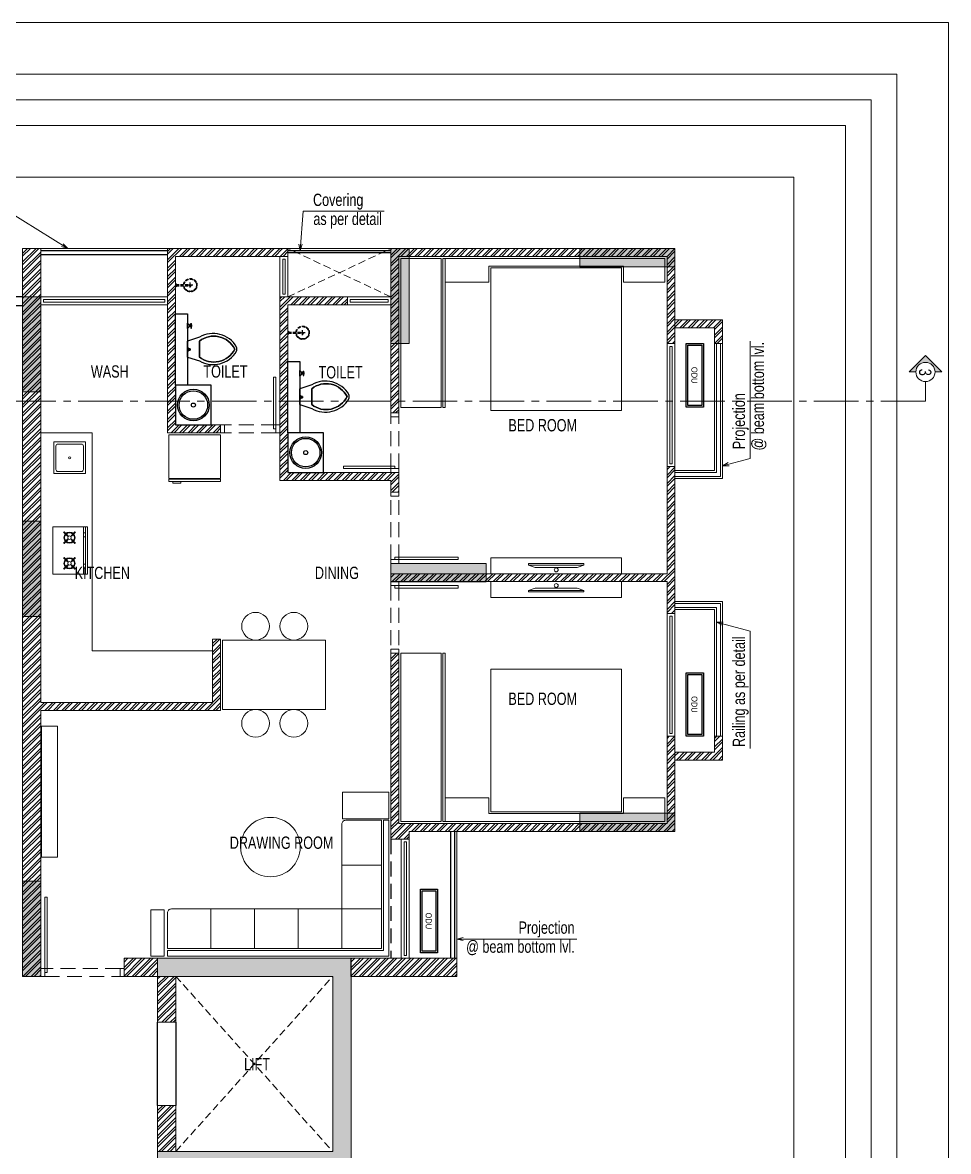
# Model space of a CAD drawing. Header units: inches. Extents: x 822859 to 1009930, y 496782 to 576896.
# Drawn here: x 912759 to 924439, y 551813 to 566054 of the extents above; entities that cross this region are included whole.
import ezdxf
from ezdxf.enums import TextEntityAlignment as Align

# ---------------------------------------------------------------- set-up
doc = ezdxf.new("R2010")
doc.units = ezdxf.units.IN
doc.header["$LTSCALE"] = 750
doc.header["$MEASUREMENT"] = 0
for name, pattern in [('CENTER', [2, 1.25, -0.25, 0.25, -0.25]), ('CENTER2', [1.125, 0.75, -0.125, 0.125, -0.125]), ('HIDDEN', [0.375, 0.25, -0.125]), ('HIDDEN2', [0.1875, 0.125, -0.0625])]:
    doc.linetypes.add(name, pattern=pattern)
for name, color, linetype, lineweight in [('COLUMN', 5, 'Continuous', 13), ('DOOR-MSA', 8, 'Continuous', 13), ('DOTTED LINE-MSA', 8, 'HIDDEN2', 13), ('ELE-01-MSA', 8, 'Continuous', 18), ('ELE-03-MSA', 145, 'Continuous', 18), ('ELE-04-MSA', 139, 'Continuous', 15), ('FURNITURE-MSA', 251, 'Continuous', 5), ('SECTION LINE', 14, 'CENTER', 9), ('TEXT DETAIL-MSA', 8, 'Continuous', 13), ('TEXT ROOM NAME-MSA', 8, 'Continuous', 13), ('WALL HATCH-MSA', 251, 'Continuous', 9), ('WALL-MSA', 11, 'Continuous', 18), ('WINDOW-MSA', 8, 'Continuous', 13)]:
    doc.layers.add(name, color=color, linetype=linetype, lineweight=lineweight)
for name, color, linetype in [('ELE-02-MSA', 8, 'Continuous'), ('P.FIXTURE', 8, 'Continuous'), ('R.C.C HATCH-MSA', 250, 'Continuous')]:
    doc.layers.add(name, color=color, linetype=linetype)
doc.styles.add('125', font='swisscl.ttf', dxfattribs={"height": 125})
doc.styles.add('ARIAL', font='ARIALN.TTF', dxfattribs={"height": 360})
doc.styles.add('Arial Narrow', font='swisscl.ttf', dxfattribs={"height": 150})
doc.styles.add('Arial-Reg', font='swisscl.ttf', dxfattribs={"height": 155})
doc.styles.add('MtXpl_Swis721_LtCn_B', font='swisscl.ttf')
doc.dimstyles.new('100 K.T', dxfattribs={"dimtxt": 360, "dimasz": 80, "dimexe": 0.18, "dimexo": 0.0625, "dimgap": 1, "dimtad": 1, "dimdec": 0, "dimzin": 0, "dimdsep": 46, "dimtxsty": 'ARIAL', "dimblk": 'DOT', "dimcen": 0.09, "dimse1": 1, "dimse2": 1, "dimclrd": 50, "dimclrt": 256, "dimadec": 0, "dimazin": 0, "dimtfac": 1, "dimtdec": 0, "dimtofl": 0, "dimtmove": 1, "dimatfit": 0, "dimfxl": 1, "dimtolj": 1, "dimtzin": 0, "dimlwd": -1, "dimarcsym": 0})
pattern_1 = [(45, (73952.8, 0), (-53.0330086, 53.0330086), []), (45, (73988.155, 0), (-53.0330086, 53.0330086), [])]

# ---------------------------------------------------------------- blocks, each defined once
blk = doc.blocks.new('A$C16cd5f5f')
at = {"layer": 'WINDOW-MSA', "ltscale": 5000}
for points in [[(50, 50), (50, 850), (80, 850), (80, 50)], [(0, 0), (50, 0), (50, 100), (0, 100)], [(900, 0), (850, 0), (850, 100), (900, 100)]]:
    blk.add_lwpolyline(points, close=True, dxfattribs=at)
at = {"layer": 'WINDOW-MSA', "linetype": 'HIDDEN', "elevation": 0}
blk.add_lwpolyline([(50, 100), (850, 100)], dxfattribs=at)
at = {"layer": 'WINDOW-MSA', "linetype": 'HIDDEN'}
blk.add_lwpolyline([(50, 0), (850, 0)], dxfattribs=at)
blk = doc.blocks.new('A$Ca69f7aba')
at = {"layer": 'WINDOW-MSA', "ltscale": 5000}
for points in [[(-750, 0), (-700, 0), (-700, -100), (-750, -100)], [(0, 0), (-50, 0), (-50, -100), (0, -100)], [(-50, -50), (-50, -700), (-80, -700), (-80, -50)]]:
    blk.add_lwpolyline(points, close=True, dxfattribs=at)
at = {"layer": 'WINDOW-MSA', "linetype": 'HIDDEN'}
blk.add_lwpolyline([(-50, 0), (-700, 0)], dxfattribs=at)
at = {"layer": 'WINDOW-MSA', "linetype": 'HIDDEN', "elevation": 0}
blk.add_lwpolyline([(-50, -100), (-700, -100)], dxfattribs=at)
blk = doc.blocks.new('A$C0454f6c0')
at = {"layer": 'WINDOW-MSA', "ltscale": 5000}
for points in [[(0, 1050), (0, 1000), (-100, 1000), (-100, 1050)], [(0, 0), (0, 50), (-100, 50), (-100, 0)]]:
    blk.add_lwpolyline(points, close=True, dxfattribs=at)
at = {"layer": 'WINDOW-MSA', "linetype": 'HIDDEN'}
for points in [[(-100, 1000), (-100, 50)], [(0, 50), (0, 1000)]]:
    blk.add_lwpolyline(points, dxfattribs=at)
at = {"layer": 'WINDOW-MSA', "ltscale": 5000, "elevation": 0}
blk.add_lwpolyline([(-50, 50), (-1000, 50), (-1000, 80), (-50, 80)], close=True, dxfattribs=at)
blk = doc.blocks.new('A$Cbea8c011')
at = {"layer": 'ELE-02-MSA', "elevation": 0}
for points in [[(400, -108), (-400, -108), (-400, 108), (400, 108)], [(380, -88), (-380, -88), (-380, 88), (380, 88)]]:
    blk.add_lwpolyline(points, close=True, dxfattribs=at)
at = {"layer": 'TEXT DETAIL-MSA', "style": 'Arial Narrow'}
blk.add_text('ODU', height=75, dxfattribs=at).set_placement((-106, -42, 0))
blk = doc.blocks.new('SHOWE')
at = {"linetype": 'HIDDEN', "ltscale": 0.2}
for p, q in [((3964261, -1171718), (3964261, -1171675)), ((3964261, -1171675), (3964263, -1171675)), ((3964264, -1171676), (3964264, -1171716)), ((3964269, -1171681), (3964269, -1171696)), ((3964269, -1171689), (3964438, -1171689)), ((3964269, -1171712), (3964269, -1171696)), ((3964269, -1171704), (3964438, -1171704)), ((3964479, -1171696), (3964416, -1171696)), ((3964447, -1171665), (3964447, -1171728)), ((3964261, -1171718), (3964263, -1171718))]:
    blk.add_line(p, q, dxfattribs=at)
for radius in [12.5, 10.6]:
    blk.add_circle((3964447, -1171696), radius, dxfattribs=at)
for centre, radius, start, end in [((3964262, -1171676), 1.76, 358.0282, 62.0821), ((3964260, -1171685), 10.1, 28.3436, 64.2104), ((3964447, -1171696), 84.1, 185.2383, 174.7617), ((3964447, -1171696), 81.4, 185.4105, 174.5895), ((3964447, -1171696), 78, 185.6496, 174.3504), ((3964262, -1171716), 1.76, 297.9179, 1.9718), ((3964260, -1171707), 10.1, 295.7896, 331.6564)]:
    blk.add_arc(centre, radius, start, end, dxfattribs=at)
blk = doc.blocks.new('t4tgg34')
for points in [[(375405, -62759), (375391, -62745), (375391, -62738), (375371, -62738), (375371, -62720), (375391, -62720), (375391, -62713), (375405, -62699), (375405, -62635), (375255, -62585, 0.412342), (374785, -62709, 0.132891), (374785, -62761, 0.412336), (375255, -62885), (375405, -62835)], [(375255, -62835, -0.475238), (374809, -62735, -0.475243), (375255, -62635)]]:
    blk.add_lwpolyline(points, format="xyb", close=True)
blk.add_lwpolyline([(375255, -62835), (375255, -62635, 0.475243), (374809, -62735, 0.475238), (375255, -62835, 0.489246)], format="xyb")
blk.add_lwpolyline([(375405, -62635), (375405, -62699), (375391, -62713), (375391, -62720), (375371, -62720), (375371, -62738), (375391, -62738), (375391, -62745), (375405, -62759), (375405, -62699), (375405, -62835)])
blk = doc.blocks.new('9')
at = {"linetype": 'Continuous'}
for p, q in [((709870, -390415), (709870, -390434)), ((709876, -390434), (709870, -390434)), ((709876, -390415), (709876, -390434))]:
    blk.add_line(p, q, dxfattribs=at)
for points in [[(709876, -390396), (709876, -390377), (709870, -390377), (709870, -390396)], [(709895, -390396), (709920, -390370), (709920, -390440), (709895, -390415)]]:
    blk.add_lwpolyline(points, dxfattribs=at)
blk.add_lwpolyline([(709895, -390415), (709870, -390415), (709870, -390396), (709895, -390396)], close=True, dxfattribs=at)
blk = doc.blocks.new('BLOCK-G & H TYPICAL COLOUMN')
at = {"layer": 'R.C.C HATCH-MSA'}
h = blk.add_hatch(color=256, dxfattribs=at)
h.dxf.hatch_style = 1
h.paths.add_polyline_path([(172697.62, -104207.75), (172688.57, -104207.75), (172688.57, -104255), (172697.62, -104255)])
h.paths.add_polyline_path([(172327.12, -104207.75), (172336.18, -104207.75), (172336.18, -104255), (172327.12, -104255)])
h.paths.add_polyline_path([(172819.88, -104207.75), (172819.88, -104216.81), (172867.12, -104216.81), (172867.12, -104207.75)])
h.paths.add_polyline_path([(172204.87, -104207.75), (172204.87, -104216.81), (172157.62, -104216.81), (172157.62, -104207.75)])
h.paths.add_polyline_path([(172561.18, -104240.06), (172552.12, -104240.06), (172552.12, -104287.31), (172561.18, -104287.31)])
h.paths.add_polyline_path([(172463.57, -104240.06), (172472.62, -104240.06), (172472.62, -104287.31), (172463.57, -104287.31)])
h.paths.add_polyline_path([(172177.87, -104422.2), (172177.87, -104431.25), (172130.62, -104431.25), (172130.62, -104422.2)])
h.paths.add_polyline_path([(172894.12, -104422.2), (172894.12, -104431.25), (172846.88, -104431.25), (172846.88, -104422.2)])
h.paths.add_polyline_path([(172336.12, -104486.75), (172336.12, -104495.81), (172288.87, -104495.81), (172288.87, -104486.75)])
h.paths.add_polyline_path([(172202.62, -104543.75), (172202.62, -104552.81), (172155.37, -104552.81), (172155.37, -104543.75)])
h.paths.add_polyline_path([(172822.13, -104543.75), (172822.13, -104552.81), (172869.37, -104552.81), (172869.37, -104543.75)])
h.paths.add_polyline_path([(172516.9, -104495.81), (172507.85, -104495.81), (172507.85, -104448.56), (172516.9, -104448.56)])
h.paths.add_polyline_path([(172697.62, -104104.25), (172688.57, -104104.25), (172688.57, -104057.01), (172697.62, -104057.01)])
h.paths.add_polyline_path([(172327.12, -104104.25), (172336.18, -104104.25), (172336.18, -104057.01), (172327.12, -104057.01)])
h.paths.add_polyline_path([(172819.88, -104104.25), (172819.88, -104095.2), (172867.12, -104095.2), (172867.12, -104104.25)])
h.paths.add_polyline_path([(172204.87, -104104.25), (172204.87, -104095.2), (172157.62, -104095.2), (172157.62, -104104.25)])
h.paths.add_polyline_path([(172561.18, -104071.94), (172552.12, -104071.94), (172552.12, -104024.7), (172561.18, -104024.7)])
h.paths.add_polyline_path([(172463.57, -104071.94), (172472.62, -104071.94), (172472.62, -104024.7), (172463.57, -104024.7)])
h.paths.add_polyline_path([(172177.87, -103889.81), (172177.87, -103880.75), (172130.62, -103880.75), (172130.62, -103889.81)])
h.paths.add_polyline_path([(172894.12, -103889.81), (172894.12, -103880.75), (172846.88, -103880.75), (172846.88, -103889.81)])
h.paths.add_polyline_path([(172336.12, -103825.25), (172336.12, -103816.2), (172288.87, -103816.2), (172288.87, -103825.25)])
h.paths.add_polyline_path([(172202.62, -103768.25), (172202.62, -103759.2), (172155.37, -103759.2), (172155.37, -103768.25)])
h.paths.add_polyline_path([(172822.13, -103768.25), (172822.13, -103759.2), (172869.37, -103759.2), (172869.37, -103768.25)])
h.paths.add_polyline_path([(172516.9, -103816.2), (172507.85, -103816.2), (172507.85, -103863.44), (172516.9, -103863.44)])
h.paths.add_polyline_path([(172548.37, -103699.31), (172548.37, -103690.25), (172595.62, -103690.25), (172595.62, -103699.31)])
h.paths.add_polyline_path([(172476.37, -103699.31), (172476.37, -103690.25), (172429.13, -103690.25), (172429.13, -103699.31)])
h.paths.add_polyline_path([(172726.82, -103612.31), (172726.82, -103603.25), (172774.06, -103603.25), (172774.06, -103612.31)])
h.paths.add_polyline_path([(172297.93, -103612.31), (172297.93, -103603.25), (172250.69, -103603.25), (172250.69, -103612.31)])
h.paths.add_polyline_path([(172920.37, -103523.81), (172920.37, -103514.75), (172857.56, -103514.75), (172857.56, -103523.81)])
h.paths.add_polyline_path([(172104.37, -103523.81), (172104.37, -103514.75), (172167.19, -103514.75), (172167.19, -103523.81)])
h.paths.add_polyline_path([(172476.37, -103492.94), (172467.32, -103492.94), (172467.32, -103445.7), (172476.37, -103445.7)])
h.paths.add_polyline_path([(172548.37, -103492.94), (172557.43, -103492.94), (172557.43, -103445.7), (172548.37, -103445.7)])
h.paths.add_polyline_path([(172663.43, -103454.75), (172759.5, -103454.75), (172759.5, -103349.7), (172663.43, -103349.7), (172663.43, -103358.75), (172750.44, -103358.75), (172750.44, -103445.7), (172663.43, -103445.7)])
h.paths.add_polyline_path([(172361.32, -103454.75), (172265.25, -103454.75), (172265.25, -103349.7), (172361.32, -103349.7), (172361.32, -103358.75), (172274.31, -103358.75), (172274.31, -103445.7), (172361.32, -103445.7)])
h.paths.add_polyline_path([(172428.37, -103358.75), (172419.32, -103358.75), (172419.32, -103311.51), (172428.37, -103311.51)])
h.paths.add_polyline_path([(172428.37, -103132.74), (172419.32, -103132.74), (172419.32, -103179.99), (172428.37, -103179.99)])
h.paths.add_polyline_path([(172151.62, -103286.75), (172151.62, -103277.7), (172104.37, -103277.7), (172104.37, -103286.75)])
h.paths.add_polyline_path([(172245.43, -103162.74), (172245.43, -103153.68), (172198.19, -103153.68), (172198.19, -103162.74)])
h.paths.add_polyline_path([(172428.37, -103021.25), (172419.32, -103021.25), (172419.32, -103068.5), (172428.37, -103068.5)])
h.paths.add_polyline_path([(172245.43, -102997.25), (172236.37, -102997.25), (172236.37, -103044.5), (172245.43, -103044.5)])
h.paths.add_polyline_path([(172104.37, -102997.25), (172104.37, -103006.31), (172151.62, -103006.31), (172151.62, -102997.25)])
h.paths.add_polyline_path([(172596.37, -103358.75), (172605.43, -103358.75), (172605.43, -103311.51), (172596.37, -103311.51)])
h.paths.add_polyline_path([(172596.37, -103132.74), (172605.43, -103132.74), (172605.43, -103179.99), (172596.37, -103179.99)])
h.paths.add_polyline_path([(172873.13, -103286.75), (172873.13, -103277.7), (172920.37, -103277.7), (172920.37, -103286.75)])
h.paths.add_polyline_path([(172779.32, -103162.74), (172779.32, -103153.68), (172826.56, -103153.68), (172826.56, -103162.74)])
h.paths.add_polyline_path([(172596.37, -103021.25), (172605.43, -103021.25), (172605.43, -103068.5), (172596.37, -103068.5)])
h.paths.add_polyline_path([(172779.32, -102997.25), (172788.37, -102997.25), (172788.37, -103044.5), (172779.32, -103044.5)])
h.paths.add_polyline_path([(172920.37, -102997.25), (172920.37, -103006.31), (172873.13, -103006.31), (172873.13, -102997.25)])
h.paths.add_polyline_path([(172548.37, -104612.7), (172548.37, -104621.75), (172595.62, -104621.75), (172595.62, -104612.7)])
h.paths.add_polyline_path([(172476.37, -104612.7), (172476.37, -104621.75), (172429.13, -104621.75), (172429.13, -104612.7)])
h.paths.add_polyline_path([(172297.93, -104699.7), (172297.93, -104708.75), (172250.69, -104708.75), (172250.69, -104699.7)])
h.paths.add_polyline_path([(172104.37, -104788.2), (172104.37, -104797.25), (172167.19, -104797.25), (172167.19, -104788.2)])
h.paths.add_polyline_path([(172726.82, -104699.7), (172726.82, -104708.75), (172774.06, -104708.75), (172774.06, -104699.7)])
h.paths.add_polyline_path([(172920.37, -104788.2), (172920.37, -104797.25), (172857.56, -104797.25), (172857.56, -104788.2)])
h.paths.add_polyline_path([(172476.37, -104819.06), (172467.32, -104819.06), (172467.32, -104866.31), (172476.37, -104866.31)])
h.paths.add_polyline_path([(172548.37, -104819.06), (172557.43, -104819.06), (172557.43, -104866.31), (172548.37, -104866.31)])
h.paths.add_polyline_path([(172663.43, -104857.25), (172759.5, -104857.25), (172759.5, -104962.31), (172663.43, -104962.31), (172663.43, -104953.25), (172750.44, -104953.25), (172750.44, -104866.31), (172663.43, -104866.31)])
h.paths.add_polyline_path([(172361.32, -104857.25), (172265.25, -104857.25), (172265.25, -104962.31), (172361.32, -104962.31), (172361.32, -104953.25), (172274.31, -104953.25), (172274.31, -104866.31), (172361.32, -104866.31)])
h.paths.add_polyline_path([(172428.37, -104953.25), (172419.32, -104953.25), (172419.32, -105000.5), (172428.37, -105000.5)])
h.paths.add_polyline_path([(172428.37, -105178.31), (172419.32, -105178.31), (172419.32, -105131.06), (172428.37, -105131.06)])
h.paths.add_polyline_path([(172151.62, -105025.25), (172151.62, -105034.31), (172104.37, -105034.31), (172104.37, -105025.25)])
h.paths.add_polyline_path([(172245.43, -105072.5), (172236.37, -105072.5), (172236.37, -105025.25), (172245.43, -105025.25)])
h.paths.add_polyline_path([(172428.37, -105290.75), (172419.32, -105290.75), (172419.32, -105243.51), (172428.37, -105243.51)])
h.paths.add_polyline_path([(172245.43, -105314.75), (172236.37, -105314.75), (172236.37, -105267.51), (172245.43, -105267.51)])
h.paths.add_polyline_path([(172104.37, -105277.35), (172113.43, -105277.35), (172113.43, -105314.75), (172104.37, -105314.75)])
h.paths.add_polyline_path([(172596.37, -104953.25), (172605.43, -104953.25), (172605.43, -105000.5), (172596.37, -105000.5)])
h.paths.add_polyline_path([(172596.37, -105178.31), (172605.43, -105178.31), (172605.43, -105131.06), (172596.37, -105131.06)])
h.paths.add_polyline_path([(172873.13, -105025.25), (172873.13, -105034.31), (172920.37, -105034.31), (172920.37, -105025.25)])
h.paths.add_polyline_path([(172788.37, -105025.25), (172779.32, -105025.25), (172779.32, -105072.5), (172788.37, -105072.5)])
h.paths.add_polyline_path([(172596.37, -105290.75), (172605.43, -105290.75), (172605.43, -105243.51), (172596.37, -105243.51)])
h.paths.add_polyline_path([(172779.32, -105314.75), (172788.37, -105314.75), (172788.37, -105267.51), (172779.32, -105267.51)])
h.paths.add_polyline_path([(172911.32, -105314.75), (172920.37, -105314.75), (172920.37, -105277.35), (172911.32, -105277.35)])
h.paths.add_polyline_path([(172688.63, -104486.75), (172688.63, -104495.81), (172735.87, -104495.81), (172735.87, -104486.75)])
h.paths.add_polyline_path([(172688.63, -103825.25), (172688.63, -103816.2), (172735.87, -103816.2), (172735.87, -103825.25)])
at = {"layer": 'COLUMN'}
for points in [[(172779.32, -102997.25), (172788.37, -102997.25), (172788.37, -103044.5), (172779.32, -103044.5)], [(172920.37, -102997.25), (172920.37, -103006.31), (172873.13, -103006.31), (172873.13, -102997.25)], [(172596.37, -103021.25), (172605.43, -103021.25), (172605.43, -103068.5), (172596.37, -103068.5)], [(172596.37, -103132.74), (172605.43, -103132.74), (172605.43, -103179.99), (172596.37, -103179.99)], [(172779.32, -103162.74), (172779.32, -103153.68), (172826.56, -103153.68), (172826.56, -103162.74)], [(172873.13, -103286.75), (172873.13, -103277.7), (172920.37, -103277.7), (172920.37, -103286.75)], [(172596.37, -103358.75), (172605.43, -103358.75), (172605.43, -103311.51), (172596.37, -103311.51)], [(172663.43, -103454.75), (172759.5, -103454.75), (172759.5, -103349.7), (172663.43, -103349.7), (172663.43, -103358.75), (172750.44, -103358.75), (172750.44, -103445.7), (172663.43, -103445.7)]]:
    blk.add_lwpolyline(points, close=True, dxfattribs=at)
blk = doc.blocks.new('_Dot')
at = {"linetype": 'ByBlock', "lineweight": -2}
blk.add_line((-0.5, 0), (-1, 0), dxfattribs=at)
at = {"linetype": 'ByBlock', "const_width": 0.5}
blk.add_lwpolyline([(-0.25, 0, 1), (0.25, 0, 1)], format="xyb", close=True, dxfattribs=at)
blk = doc.blocks.new('G$C7997B730')
at = {"layer": 'FURNITURE-MSA'}
for p, q in [((36, 1325, 0), (0, 1325, 0)), ((0, 1325, 0), (0, 0, 0)), ((36, 1325, 0), (0, 1325, 0)), ((93, 1169, 0), (36, 1325, 0)), ((36, 0, 0), (36, 1325, 0)), ((93, 1169, 0), (36, 1325, 0)), ((93, 156, 0), (93, 1169, 0)), ((36, 0, 0), (0, 0, 0)), ((93, 156, 0), (36, 0, 0))]:
    blk.add_line(p, q, dxfattribs=at)
blk = doc.blocks.new('G$CA9DB4A96')
at = {"layer": 'FURNITURE-MSA'}
for points in [[(550, 0), (550, 650), (0, 650), (0, 0)], [(560, 0), (590, 0), (590, 650), (560, 650)], [(590, 500), (610, 500), (610, 600), (590, 600)]]:
    blk.add_lwpolyline(points, close=True, dxfattribs=at)
blk = doc.blocks.new('STUV')
at = {"layer": 'FURNITURE-MSA'}
for p, q in [((169, 0, 0), (169, -600, 0)), ((-81, -70), (-75, -63)), ((-31, -120), (-81, -70)), ((-75, -63), (-25, -113)), ((-25, -113), (-31, -120)), ((12, -113), (62, -63)), ((18, -120), (12, -113)), ((68, -70), (18, -120)), ((62, -63), (68, -70)), ((169, -76, 0), (194, -76, 0)), ((194, -126, 0), (169, -126, 0)), ((-81, -207), (-31, -157)), ((-75, -213), (-81, -207)), ((-25, -163), (-75, -213)), ((-31, -157), (-25, -163)), ((12, -163), (18, -157)), ((62, -213), (12, -163)), ((18, -157), (68, -207)), ((68, -207), (62, -213)), ((-81, -393), (-75, -387)), ((-31, -443), (-81, -393)), ((-75, -387), (-25, -437)), ((12, -437), (62, -387)), ((68, -393), (18, -443)), ((62, -387), (68, -393)), ((-81, -530), (-31, -480)), ((-75, -537), (-81, -530)), ((-25, -487), (-75, -537)), ((-25, -437), (-31, -443)), ((-31, -480), (-25, -487)), ((18, -443), (12, -437)), ((12, -487), (18, -480)), ((62, -537), (12, -487)), ((18, -480), (68, -530)), ((68, -530), (62, -537)), ((194, -474, 0), (169, -474, 0)), ((194, -524, 0), (169, -524, 0))]:
    blk.add_line(p, q, dxfattribs=at)
for points in [[(-219, -600), (219, -600), (219, 0), (-219, 0)], [(219, -600), (194, -600), (194, 0), (219, 0)]]:
    blk.add_lwpolyline(points, close=True, dxfattribs=at)
for centre, radius in [((-7, -138), 70.6), ((-7, -138), 61.8), ((-7, -138), 22.1), ((-7, -462), 70.6), ((-7, -462), 61.8), ((-7, -462), 22.1)]:
    blk.add_circle(centre, radius, dxfattribs=at)
blk = doc.blocks.new('G$C1887B0AA')
at = {"layer": 'FURNITURE-MSA'}
blk.add_lwpolyline([(0, 0), (300, 0), (300, 300), (0, 300)], close=True, dxfattribs=at)
blk.add_lwpolyline([(40, 20), (260, 20, 0.414214), (280, 40), (280, 260, 0.414214), (260, 280), (40, 280, 0.414214), (20, 260), (20, 40, 0.414214)], format="xyb", close=True, dxfattribs=at)
blk.add_circle((150, 150), 10, dxfattribs=at)
blk = doc.blocks.new('A$Caebde61c')
at = {"layer": 'FURNITURE-MSA'}
for p, q in [((13377, -2325), (13377, -5077)), ((13377, -5077), (14894, -5077)), ((16524, -7781, 0), (17024, -7781, 0)), ((14874, -8832), (14874, -8332)), ((15424, -8832), (15424, -8332)), ((15974, -8832), (15974, -8332)), ((16524, -8332, 0), (16524, -8832, 0)), ((16524, -8332, 0), (17024, -8332, 0))]:
    blk.add_line(p, q, dxfattribs=at)
for points in [[(17269, -2005), (17269, -125), (17779, -125), (17779, -2005)], [(17799, -2005), (17799, -125), (17829, -125), (17829, -2005)], [(20079, -225), (18379, -225), (18379, -425), (17829, -425), (17829, -125), (20601, -125), (20601, -425), (20079, -425)], [(18404, -245), (18404, -2045), (20054, -2045), (20054, -245)], [(20054, -3903), (20054, -4103), (18404, -4103), (18404, -3903)], [(20054, -4403), (20054, -4203), (18404, -4203), (18404, -4403)], [(16319, -5815), (15019, -5815), (15019, -4940), (16319, -4940)], [(17269, -5103), (17269, -7228), (17779, -7228), (17779, -5103)], [(17799, -5103), (17799, -7228), (17829, -7228), (17829, -5103)], [(18404, -7108), (18404, -5308), (20054, -5308), (20054, -7108)], [(12936, -6027), (12736, -6027), (12736, -7677), (12936, -7677)], [(16534, -7193), (16534, -6857), (17119, -6857), (17119, -7193)], [(20079, -7128), (18379, -7128), (18379, -6928), (17829, -6928), (17829, -7228), (20601, -7228), (20601, -6928), (20079, -6928)], [(17119, -7213), (17049, -7213), (17049, -8857), (14324, -8857), (14324, -8927), (17119, -8927)], [(14284, -8342), (14114, -8342), (14114, -8927), (14284, -8927)]]:
    blk.add_lwpolyline(points, close=True, dxfattribs=at)
blk.add_lwpolyline([(13377, -2325), (12727, -2325)], dxfattribs=at)
blk.add_lwpolyline([(17024, -8832), (14324, -8832), (14324, -8382, -0.414214), (14374, -8332), (16524, -8332), (16524, -7263, -0.414214), (16574, -7213), (17024, -7213), (17024, -8832)], format="xyb", dxfattribs=at)
for centre, radius in [((19229, -4054, 0), 25), ((19229, -4252, 0), 25), ((15436, -4765), 175), ((15919, -4765), 175), ((15436, -5990), 175), ((15919, -5990), 175), ((15624, -7551, 0), 375)]:
    blk.add_circle(centre, radius, dxfattribs=at)
at = {"layer": 'FURNITURE-MSA', "xscale": -1}
for name, p, rotation in [('G$CA9DB4A96', (14994, -2350), 89.99999999999993), ('STUV', (13096, -4110), 180)]:
    blk.add_blockref(name, p, dxfattribs=dict(at, rotation=rotation))
at = {"layer": 'FURNITURE-MSA'}
for name, p, xscale, yscale, zscale, rotation in [('G$C1887B0AA', (12891, -2840), -1.333333333333334, 1.333333333333334, 1.333333333333334, 270), ('G$C7997B730', (19576, -3974, 0), -0.5248800000000006, 0.5248800000000006, 0.5248800000000005, 89.99999999999993), ('G$C7997B730', (19576, -4333, 0), 0.5248800000000006, 0.5248800000000006, 0.5248800000000006, 89.99999999999997)]:
    blk.add_blockref(name, p, dxfattribs=dict(at, xscale=xscale, yscale=yscale, zscale=zscale, rotation=rotation))
blk = doc.blocks.new('section sym.')
h = blk.add_hatch(color=256)
h.dxf.hatch_style = 1
h.paths.add_polyline_path([(-240, 90), (-240, 153), (-393, 0), (-240, -153), (-240, -90, -0.414214), (-330, 0, -0.414214)])
at = {"layer": 'SECTION LINE', "linetype": 'Continuous'}
blk.add_line((-150, 0), (0, 0), dxfattribs=at)
blk.add_lwpolyline([(-240, -90), (-240, -153), (-393, 0), (-240, 153), (-240, 90)], dxfattribs=at)
blk.add_circle((-240, 0), 90, dxfattribs=at)
blk = doc.blocks.new('A$C37e82350')
at = {"layer": 'SECTION LINE', "linetype": 'CENTER2'}
blk.add_lwpolyline([(1868, 15657), (1925, 15657), (1925, -11420), (1881, -11420)], dxfattribs=at)
at = {"layer": 'SECTION LINE', "xscale": 1.347826086956522, "yscale": 1.347826086956522, "zscale": 1.347826086956522}
blk.add_blockref('section sym.', (1881, 15657), dxfattribs=at)
at = {"layer": 'SECTION LINE', "style": '125'}
blk.add_text('3', height=155, dxfattribs=at).set_placement((1562, 15654), align=Align.MIDDLE)

msp = doc.modelspace()

# ---------------------------------------------------------------- hatches: boundary and pattern name
at = {"layer": 'WALL HATCH-MSA'}
h = msp.add_hatch(dxfattribs=at)
h.set_pattern_fill('ANSI32', color=256, scale=200)
h.set_pattern_definition(pattern_1)
h.paths.add_polyline_path([(912989, 563204), (912759, 563204), (912759, 554022), (912989, 554022), (912989, 557377), (915256, 557377), (915256, 558277), (915156, 558277), (915156, 557477), (912989, 557477)])
h = msp.add_hatch(dxfattribs=at)
h.set_pattern_fill('ANSI32', color=256, scale=200)
h.set_pattern_definition(pattern_1)
h.paths.add_polyline_path([(916106, 563204), (914589, 563204), (914589, 560879), (915256, 560879), (915256, 560979), (914689, 560979), (914689, 563104), (916106, 563104)])
h = msp.add_hatch(dxfattribs=at)
h.set_pattern_fill('ANSI32', color=256, scale=200)
h.set_pattern_definition(pattern_1)
h.paths.add_polyline_path([(920989, 563204), (917406, 563204), (917406, 561129), (917506, 561129), (917506, 563104), (920889, 563104), (920889, 562004), (920989, 562004)])
h = msp.add_hatch(dxfattribs=at)
h.set_pattern_fill('ANSI32', color=256, scale=200)
h.set_pattern_definition(pattern_1)
h.paths.add_polyline_path([(916006, 562594), (916006, 560279), (917406, 560279), (917406, 560131), (917506, 560131), (917506, 560379), (916106, 560379), (916106, 562494), (916856, 562494), (916856, 562594)])
h = msp.add_hatch(dxfattribs=at)
h.set_pattern_fill('ANSI32', color=256, scale=200)
h.set_pattern_definition(pattern_1)
h.paths.add_polyline_path([(920989, 562304), (920989, 562204), (921489, 562204), (921489, 562004), (921589, 562004), (921589, 562304)])
h = msp.add_hatch(dxfattribs=at)
h.set_pattern_fill('ANSI32', color=256, scale=200)
h.set_pattern_definition(pattern_1)
h.paths.add_polyline_path([(920989, 560454), (920889, 560454), (920889, 559101), (917406, 559101), (917406, 559001), (920889, 559001), (920889, 558601), (920989, 558601)])
h = msp.add_hatch(dxfattribs=at)
h.set_pattern_fill('ANSI32', color=256, scale=200)
h.set_pattern_definition(pattern_1)
h.paths.add_polyline_path([(917506, 555951), (917506, 558101), (917406, 558101), (917406, 555752), (917636, 555752), (917636, 555851), (920989, 555851), (920989, 557051), (920889, 557051), (920889, 555951)])
h = msp.add_hatch(dxfattribs=at)
h.set_pattern_fill('ANSI32', color=256, scale=200)
h.set_pattern_definition(pattern_1)
h.paths.add_polyline_path([(921589, 556751), (921589, 557051), (921489, 557051), (921489, 556851), (920989, 556851), (920989, 556751)])
h = msp.add_hatch(dxfattribs=at)
h.set_pattern_fill('ANSI32', color=256, scale=200)
h.set_pattern_definition(pattern_1)
h.paths.add_polyline_path([(914462, 554022), (914462, 554252), (914039, 554252), (914039, 554022)])
h = msp.add_hatch(dxfattribs=at)
h.set_pattern_fill('ANSI32', color=256, scale=200)
h.set_pattern_definition(pattern_1)
h.paths.add_polyline_path([(918236, 554022), (918236, 554252), (916902, 554252), (916902, 554022)])
h = msp.add_hatch(dxfattribs=at)
h.set_pattern_fill('ANSI32', color=256, scale=200)
h.set_pattern_definition(pattern_1)
h.paths.add_polyline_path([(914692, 553443), (914692, 554022), (914462, 554022), (914462, 553443)])
h = msp.add_hatch(dxfattribs=at)
h.set_pattern_fill('ANSI32', color=256, scale=200)
h.set_pattern_definition(pattern_1)
h.paths.add_polyline_path([(914462, 551813), (914692, 551813), (914692, 552393), (914462, 552393)])

# ---------------------------------------------------------------- linework, layer by layer
for points in [[(912759, 562594), (908492, 562594)], [(912759, 562479), (908492, 562479)]]:
    msp.add_lwpolyline(points)
at = {"layer": 'Defpoints', "color": 1, "lineweight": 0}
for points in [[(924439, 566054), (896812, 566054), (896812, 501489), (924439, 501489)], [(923789, 565404), (897462, 565404), (897462, 502139), (923789, 502139)], [(923464, 565079), (897787, 565079), (897787, 502464), (923464, 502464)], [(923139, 564754), (898112, 564754), (898112, 502789), (923139, 502789)], [(922489, 564104), (898762, 564104), (898762, 503439), (922489, 503439)]]:
    msp.add_lwpolyline(points, close=True, dxfattribs=at)
at = {"layer": 'DOTTED LINE-MSA'}
for p, q in [((916106, 562594), (917406, 563204)), ((917406, 562594), (916106, 563204)), ((914692, 554022), (916672, 551813)), ((914692, 551813), (916672, 554022))]:
    msp.add_line(p, q, dxfattribs=at)
at = {"layer": 'ELE-01-MSA', "lineweight": 0}
for p, q in [((921514, 562004), (921514, 560379)), ((921564, 562004), (921564, 560329)), ((921514, 560379), (920989, 560379)), ((921564, 560329), (920989, 560329)), ((921564, 558726), (920989, 558726)), ((921514, 558676), (920989, 558676)), ((921514, 557051), (921514, 558676)), ((921564, 557051), (921564, 558726))]:
    msp.add_line(p, q, dxfattribs=at)
at = {"layer": 'ELE-02-MSA'}
for p, q in [((912989, 563179), (914589, 563179)), ((912989, 563129), (914589, 563129)), ((916106, 563179), (917406, 563179)), ((916106, 563154), (917406, 563154)), ((918161, 554252), (918161, 555851)), ((918211, 554252), (918211, 555851)), ((914462, 552393), (914462, 553443)), ((914692, 553443), (914692, 552393))]:
    msp.add_line(p, q, dxfattribs=at)
at = {"layer": 'ELE-02-MSA', "linetype": 'HIDDEN'}
msp.add_line((917406, 555752), (917406, 554252), dxfattribs=at)
at = {"layer": 'ELE-03-MSA', "lineweight": 0}
for p, q in [((921489, 562004), (921489, 560404)), ((921589, 562004), (921589, 560304)), ((921489, 560404), (920989, 560404)), ((921589, 560304), (920989, 560304)), ((921589, 558751), (920989, 558751)), ((921589, 557051), (921589, 558751)), ((921489, 558651), (920989, 558651)), ((921489, 557051), (921489, 558651))]:
    msp.add_line(p, q, dxfattribs=at)
at = {"layer": 'ELE-04-MSA'}
for p, q in [((912989, 563204), (914589, 563204)), ((916106, 563204), (917406, 563204)), ((918236, 554252), (918236, 555851))]:
    msp.add_line(p, q, dxfattribs=at)
at = {"layer": 'P.FIXTURE'}
for points in [[(914839, 562379), (914839, 561479), (914689, 561479), (914689, 562379)], [(916256, 561779), (916256, 560879), (916106, 560879), (916106, 561779)], [(915139, 561479), (914689, 561479), (914689, 560979), (915139, 560979)], [(916556, 560879), (916106, 560879), (916106, 560379), (916556, 560379)]]:
    msp.add_lwpolyline(points, close=True, dxfattribs=at)
for centre, radius in [((914914, 561229), 200), ((914914, 561229), 180), ((914914, 561229), 25), ((916331, 560629), 200), ((916331, 560629), 180), ((916331, 560629), 25)]:
    msp.add_circle(centre, radius, dxfattribs=at)
at = {"layer": 'WALL-MSA'}
for p, q in [((912759, 563204), (912759, 554022)), ((912989, 563204), (912759, 563204)), ((912989, 563204), (912989, 557477)), ((914589, 563204), (916106, 563204)), ((914589, 563204), (914589, 560879)), ((914689, 563104), (916106, 563104)), ((914689, 563104), (914689, 560979)), ((916106, 563104), (916106, 563204)), ((917406, 563204), (920989, 563204)), ((917406, 561129, 0), (917406, 563204)), ((917506, 563104), (920889, 563104)), ((917506, 561129, 0), (917506, 563104)), ((916006, 562594), (916856, 562594)), ((916006, 560279), (916006, 562594)), ((916856, 562494), (916856, 562594)), ((916106, 562494), (916856, 562494)), ((916106, 560379), (916106, 562494)), ((917406, 561129, 0), (917506, 561129, 0)), ((914689, 560979), (915256, 560979)), ((915256, 560879), (915256, 560979)), ((914589, 560879), (915256, 560879)), ((916106, 560379), (917506, 560379)), ((917506, 560131, 0), (917506, 560379)), ((916006, 560279), (917406, 560279)), ((917406, 560131, 0), (917406, 560279)), ((917506, 560131, 0), (917406, 560131, 0)), ((920889, 559101), (917406, 559101)), ((917406, 559001), (917406, 559101)), ((920889, 559001), (917406, 559001)), ((915156, 558277), (915256, 558277)), ((915156, 558277), (915156, 557477)), ((915256, 558277), (915256, 557377)), ((917506, 558101), (917406, 558101)), ((917406, 555752), (917406, 558101)), ((917506, 555951), (917506, 558101)), ((912989, 557477), (915156, 557477)), ((912989, 557377), (912989, 554022)), ((912989, 557377), (915256, 557377)), ((920889, 555951), (917506, 555951)), ((920989, 555851), (917636, 555851)), ((912989, 554022), (912759, 554022)), ((914462, 552393), (914462, 551713))]:
    msp.add_line(p, q, dxfattribs=at)
at = {"layer": 'WALL-MSA', "linetype": 'ByBlock'}
for p, q in [((920889, 563104), (920889, 562004)), ((920989, 563204), (920989, 562004)), ((920889, 562004), (920989, 562004)), ((920889, 560454), (920889, 559101)), ((920889, 560454), (920989, 560454)), ((920989, 560454), (920989, 558601)), ((920889, 559001), (920889, 558601)), ((920889, 558601), (920989, 558601)), ((920889, 557051), (920889, 555951)), ((920889, 557051), (920989, 557051)), ((920989, 557051), (920989, 555851)), ((917636, 555851), (917636, 555752)), ((917636, 555752), (917406, 555752))]:
    msp.add_line(p, q, dxfattribs=at)
for points in [[(921589, 562304), (921589, 562004), (921489, 562004), (921489, 562204), (920989, 562204), (920989, 562304)], [(921589, 556751), (921589, 557051), (921489, 557051), (921489, 556851), (920989, 556851), (920989, 556751)]]:
    msp.add_lwpolyline(points, close=True, dxfattribs=at)
at = {"layer": 'WALL-MSA'}
for points in [[(914462, 554252), (914039, 554252), (914039, 554022), (914692, 554022)], [(914462, 554252), (914462, 553443), (914692, 553443), (914692, 554022)], [(914462, 552393), (914692, 552393), (914692, 551813), (914462, 551813)]]:
    msp.add_lwpolyline(points, dxfattribs=at)
msp.add_lwpolyline([(918236, 554252), (916902, 554252), (916902, 554022), (918236, 554022)], close=True, dxfattribs=at)
at = {"layer": 'WINDOW-MSA'}
for p, q in [((916006, 562594), (916006, 563104)), ((916106, 563104), (916106, 562594)), ((914589, 562594), (912989, 562594)), ((914589, 562594), (914589, 562494)), ((916856, 562594), (917406, 562594)), ((914589, 562494), (912989, 562494)), ((916856, 562494), (917406, 562494)), ((920889, 562004), (920889, 560454)), ((920989, 560454), (920989, 562004)), ((920889, 557051), (920889, 558601)), ((920989, 558601), (920989, 557051)), ((917536, 555752), (917536, 554252)), ((917636, 555752), (917636, 554252))]:
    msp.add_line(p, q, dxfattribs=at)
for points in [[(916071, 562629), (916071, 563069), (916041, 563069), (916041, 562629)], [(914554, 562529), (914554, 562559), (913024, 562559), (913024, 562529)], [(917371, 562529), (917371, 562559), (916891, 562559), (916891, 562529)], [(920924, 560489), (920924, 561969), (920954, 561969), (920954, 560489)], [(920924, 558566), (920924, 557086), (920954, 557086), (920954, 558566)], [(917601, 554287), (917601, 555717), (917571, 555717), (917571, 554287)]]:
    msp.add_lwpolyline(points, close=True, dxfattribs=at)

# ---------------------------------------------------------------- block references
at = {"color": 2, "rotation": 270}
msp.add_blockref('A$C37e82350', (908492, 563204), dxfattribs=at)
at = {"rotation": 270}
for p in [(921239, 561604, 0), (921239, 557451, 0), (917886, 554720)]:
    msp.add_blockref('A$Cbea8c011', p, dxfattribs=at)
at = {"layer": 'COLUMN', "xscale": 25.4, "yscale": 25.4, "zscale": 25.4}
msp.add_blockref('BLOCK-G & H TYPICAL COLOUMN', (-3471189, 3179334), dxfattribs=at)
at = {"layer": 'DOOR-MSA', "xscale": -1, "rotation": 180}
msp.add_blockref('A$Ca69f7aba', (916006, 560879, 0), dxfattribs=at)
at = {"layer": 'DOOR-MSA', "rotation": 270}
for name, p in [('A$Ca69f7aba', (917506, 560379)), ('A$C16cd5f5f', (917406, 559001, 0))]:
    msp.add_blockref(name, p, dxfattribs=at)
at = {"layer": 'DOOR-MSA', "extrusion": (-2.86986e-42, -1.29247e-26, -1), "zscale": -1.000000000000001, "rotation": 90.00000000000001}
msp.add_blockref('A$C16cd5f5f', (-917406, 559231, 0), dxfattribs=at)
at = {"layer": 'DOOR-MSA', "extrusion": (1.86541e-41, 1.29247e-26, -1), "xscale": -1, "zscale": -1, "rotation": 90}
msp.add_blockref('A$C0454f6c0', (-912989, 554022, 0), dxfattribs=at)
at = {"layer": 'FURNITURE-MSA'}
msp.add_blockref('A$Caebde61c', (900262, 563204), dxfattribs=at)
at = {"layer": 'P.FIXTURE', "lineweight": 30, "xscale": -1, "rotation": 180}
for p in [(-3049572, -608955), (-3048155, -609555)]:
    msp.add_blockref('SHOWE', p, dxfattribs=at)
at = {"layer": 'P.FIXTURE', "color": 1, "rotation": 180}
for p in [(1624759, 171824, 0), (1626176, 171224, 0)]:
    msp.add_blockref('9', p, dxfattribs=at)
at = {"layer": 'P.FIXTURE', "rotation": 180}
for p in [(1290244, 499200, 0), (1291661, 498600, 0)]:
    msp.add_blockref('t4tgg34', p, dxfattribs=at)

# ---------------------------------------------------------------- texts
at = {"layer": 'TEXT DETAIL-MSA', "style": '125'}
for s, p in [('Covering ', (916763, 563818)), ('as per detail', (916860, 563578)), ('Projection', (919369, 554637)), ('@ beam bottom lvl.', (919040, 554397))]:
    msp.add_text(s, height=155, dxfattribs=at).set_placement(p, align=Align.MIDDLE_CENTER)
for s, p in [('@ beam bottom lvl.', (922035, 561341)), ('Projection', (921795, 561025)), ('Railing as per detail', (921795, 557613))]:
    msp.add_text(s, height=155, rotation=90, dxfattribs=at).set_placement(p, align=Align.MIDDLE_CENTER)
at = {"layer": 'TEXT ROOM NAME-MSA', "lineweight": 0}
for s, style, p in [('WASH', 'MtXpl_Swis721_LtCn_B', (913621, 561575)), ('TOILET', 'MtXpl_Swis721_LtCn_B', (915040, 561575)), ('TOILET', 'MtXpl_Swis721_LtCn_B', (916493, 561565)), ('BED ROOM', 'MtXpl_Swis721_LtCn_B', (918888, 560897)), ('KITCHEN', 'MtXpl_Swis721_LtCn_B', (913416, 559035)), ('DINING', 'MtXpl_Swis721_LtCn_B', (916447, 559035)), ('BED ROOM', 'MtXpl_Swis721_LtCn_B', (918888, 557446)), ('DRAWING ROOM', 'MtXpl_Swis721_LtCn_B', (915373, 555631)), ('LIFT', 'Arial-Reg', (915553, 552838))]:
    msp.add_text(s, height=155, dxfattribs=dict(at, style=style)).set_placement(p)

# ---------------------------------------------------------------- leaders
at = {"layer": 'TEXT DETAIL-MSA'}
for points in [[(913328, 563204), (912573, 563674), (911092, 563674)], [(916261, 563179), (916297, 563674), (917321, 563674)], [(921589, 560464), (921939, 560554), (921939, 562036)], [(921514, 558492), (921939, 558378), (921939, 556896)], [(918236, 554493), (918989, 554493), (919752, 554493)]]:
    msp.add_leader(points, dimstyle='100 K.T', override={"dimgap": 1, "dimtad": 0, "dimclrd": 256, "dimldrblk": 'Open30'}, dxfattribs=at)

doc.saveas('drawing.dxf')
